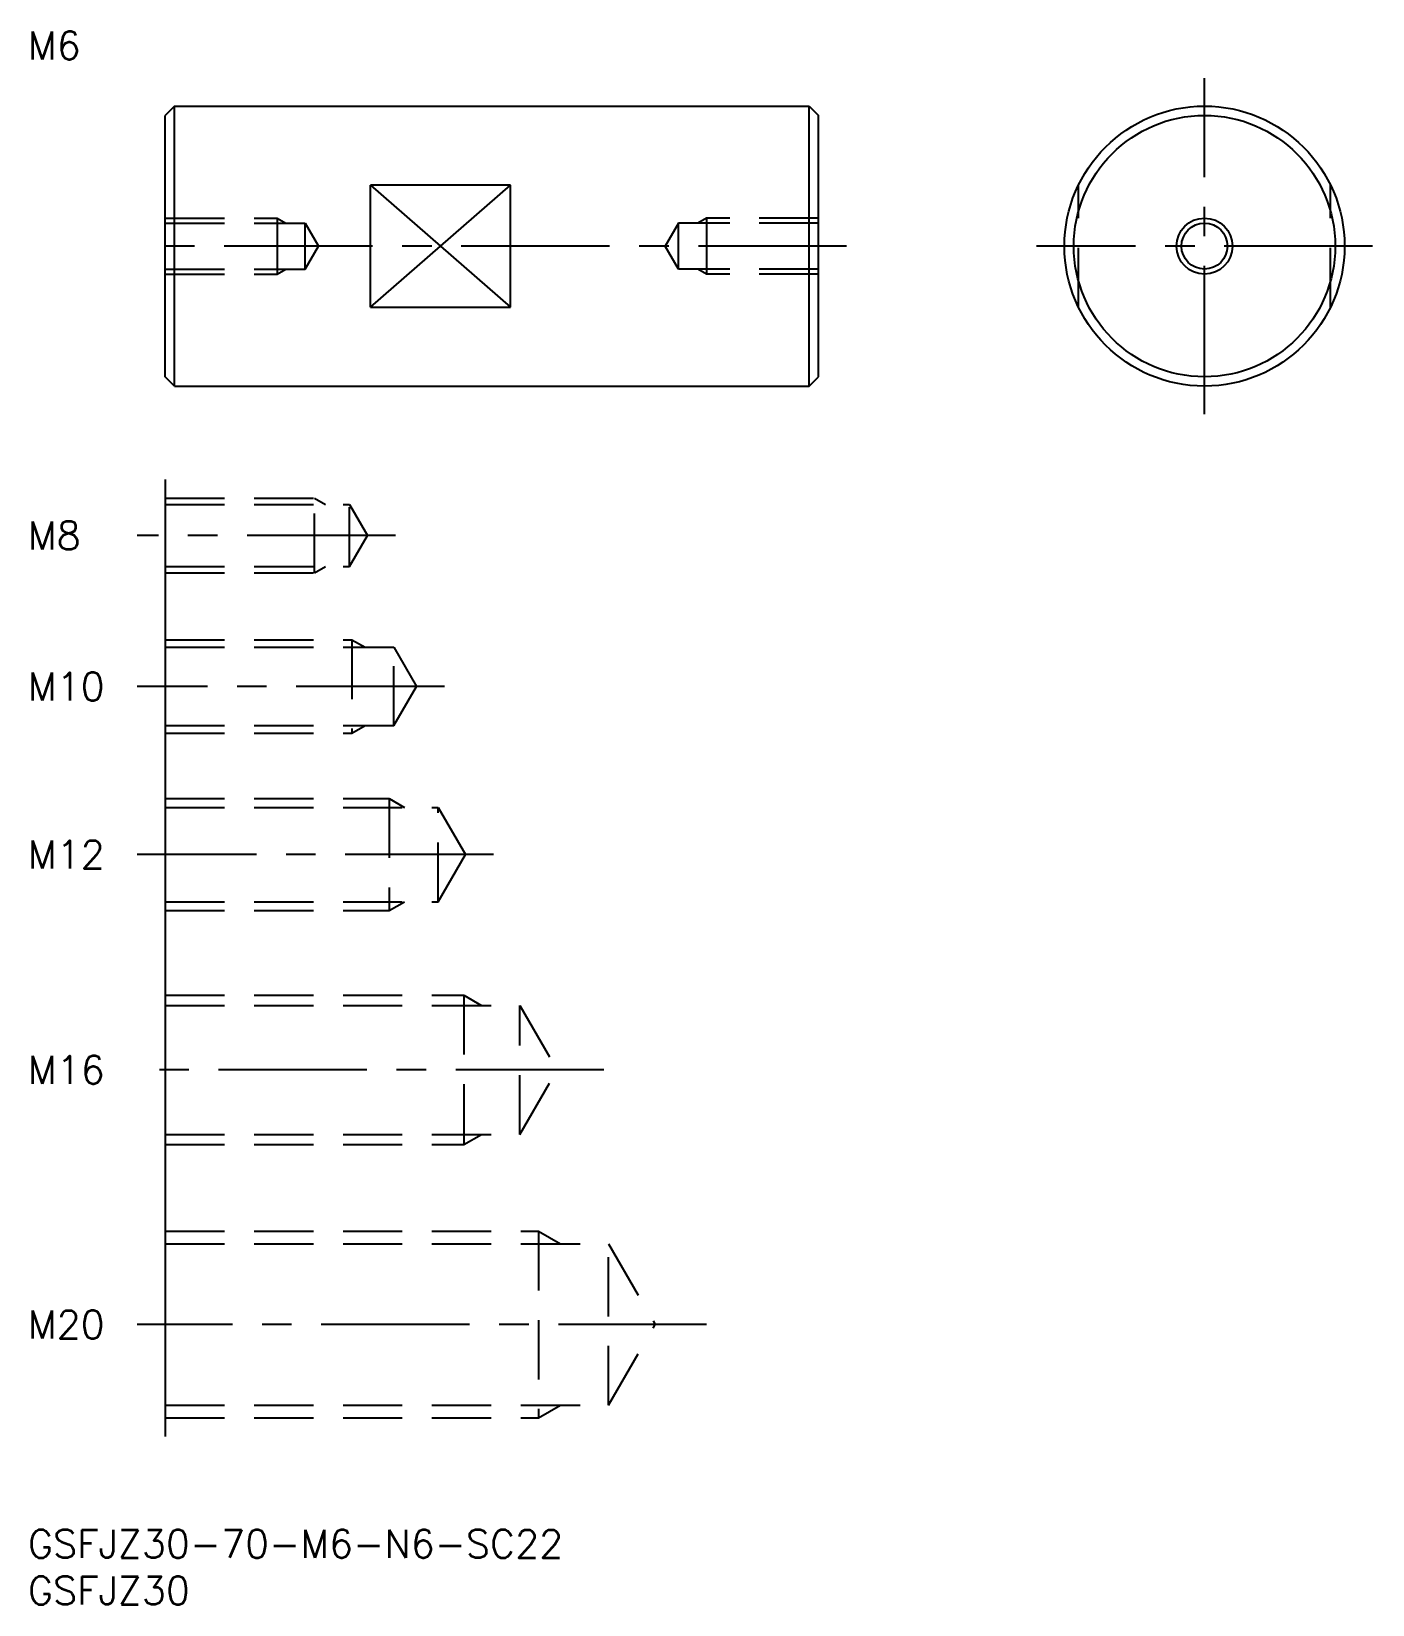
# Model space of a CAD drawing. Extents: x 0 to 144, y -8 to 161.
import ezdxf

# ---------------------------------------------------------------- set-up
doc = ezdxf.new("R2010")
doc.units = 0
doc.header["$LTSCALE"] = 0.5
doc.linetypes.add('CENTER', pattern=[50.8, 31.75, -6.35, 6.35, -6.35])
doc.linetypes.add('DASHED', pattern=[19.05, 12.7, -6.35])
for name, color, linetype in [('MSM_CENTER', 1, 'CENTER'), ('MSM_CONTINUOUS', 7, 'CONTINUOUS'), ('MSM_DASHED', 4, 'DASHED'), ('MSM_NARROW', 5, 'CONTINUOUS'), ('MSM_PART_NUMBER', 7, 'CONTINUOUS')]:
    doc.layers.add(name, color=color, linetype=linetype)
doc.styles.get("Standard").update_dxf_attribs({"font": 'txt.shx', "height": 1.5, "bigfont": 'bigfont.shx'})

# ---------------------------------------------------------------- blocks, each defined once
blk = doc.blocks.new('*U25')
at = {"layer": 'MSM_PART_NUMBER'}
blk.add_text('GSFJZ30-70-M6-N6-SC22', height=3, dxfattribs=at).set_placement((0, -3))
blk = doc.blocks.new('*U26')
at = {"layer": 'MSM_PART_NUMBER'}
blk.add_text('GSFJZ30', height=3, dxfattribs=at).set_placement((0, -8))

msp = doc.modelspace()

# ---------------------------------------------------------------- linework, layer by layer
at = {"layer": 'MSM_CENTER'}
for p, q in [((126.05, 119.53), (126.05, 155.53)), ((87.71, 137.53), (11.71, 137.53)), ((144.05, 137.53), (108.05, 137.53)), ((39.38, 106.53), (11.71, 106.53)), ((44.63, 90.36), (11.71, 90.36)), ((49.88, 72.34), (11.71, 72.34)), ((61.71, 49.27), (11.71, 49.27)), ((72.71, 22), (11.71, 22))]:
    msp.add_line(p, q, dxfattribs=at)
at = {"layer": 'MSM_CONTINUOUS'}
for p, q in [((15.71, 152.53), (14.71, 151.53)), ((15.71, 122.53), (15.71, 152.53)), ((15.71, 152.53), (83.71, 152.53)), ((83.71, 152.53), (84.71, 151.53)), ((83.71, 122.53), (83.71, 152.53)), ((14.71, 123.53), (14.71, 151.53)), ((84.71, 123.53), (84.71, 151.53)), ((36.71, 130.99), (36.71, 144.07)), ((51.71, 144.07), (36.71, 144.07)), ((51.71, 130.99), (51.71, 144.07)), ((36.71, 130.99), (51.71, 130.99)), ((15.71, 122.53), (14.71, 123.53)), ((83.71, 122.53), (84.71, 123.53)), ((15.71, 122.53), (83.71, 122.53)), ((14.71, 112.53), (14.71, 10))]:
    msp.add_line(p, q, dxfattribs=at)
for radius in [15, 14, 2.46]:
    msp.add_circle((126.05, 137.53), radius, dxfattribs=at)
at = {"layer": 'MSM_DASHED'}
for p, q in [((112.55, 130.99), (112.55, 144.07)), ((139.55, 130.99), (139.55, 144.07)), ((14.71, 140.53), (26.71, 140.53)), ((14.71, 139.99), (29.71, 139.99)), ((26.71, 140.53), (26.71, 134.53)), ((26.71, 140.53), (27.65, 139.99)), ((29.71, 135.07), (29.71, 139.99)), ((29.71, 139.99), (31.13, 137.53)), ((69.71, 139.99), (68.29, 137.53)), ((69.71, 135.07), (69.71, 139.99)), ((84.71, 139.99), (69.71, 139.99)), ((72.71, 140.53), (71.78, 139.99)), ((84.71, 140.53), (72.71, 140.53)), ((72.71, 140.53), (72.71, 134.53)), ((29.71, 135.07), (31.13, 137.53)), ((69.71, 135.07), (68.29, 137.53)), ((14.71, 135.07), (29.71, 135.07)), ((26.71, 134.53), (27.65, 135.07)), ((84.71, 135.07), (69.71, 135.07)), ((72.71, 134.53), (71.78, 135.07)), ((14.71, 134.53), (26.71, 134.53)), ((84.71, 134.53), (72.71, 134.53)), ((14.71, 110.53), (30.71, 110.53)), ((14.71, 109.85), (34.46, 109.85)), ((30.71, 102.53), (30.71, 110.53)), ((30.71, 110.53), (31.89, 109.85)), ((34.46, 103.2), (34.46, 109.85)), ((34.46, 109.85), (36.38, 106.53)), ((34.46, 103.2), (36.38, 106.53)), ((14.71, 103.2), (34.46, 103.2)), ((30.71, 102.53), (31.89, 103.2)), ((14.71, 102.53), (30.71, 102.53)), ((14.71, 95.36), (34.71, 95.36)), ((14.71, 94.55), (39.21, 94.55)), ((34.71, 95.36), (34.71, 85.36)), ((34.71, 95.36), (36.12, 94.55)), ((39.21, 86.17), (39.21, 94.55)), ((39.21, 94.55), (41.63, 90.36)), ((39.21, 86.17), (41.63, 90.36)), ((14.71, 86.17), (39.21, 86.17)), ((34.71, 85.36), (36.12, 86.17)), ((14.71, 85.36), (34.71, 85.36)), ((14.71, 78.34), (38.71, 78.34)), ((38.71, 78.34), (38.71, 66.34)), ((38.71, 78.34), (40.35, 77.39)), ((14.71, 77.39), (43.96, 77.39)), ((43.96, 67.28), (43.96, 77.39)), ((43.96, 77.39), (46.88, 72.34)), ((43.96, 67.28), (46.88, 72.34)), ((14.71, 67.28), (43.96, 67.28)), ((14.71, 66.34), (38.71, 66.34)), ((38.71, 66.34), (40.35, 67.28)), ((14.71, 57.27), (46.71, 57.27)), ((14.71, 56.18), (52.71, 56.18)), ((46.71, 57.27), (48.59, 56.18)), ((46.71, 57.27), (46.71, 41.27)), ((52.71, 42.35), (52.71, 56.18)), ((52.71, 56.18), (56.71, 49.27)), ((52.71, 42.35), (56.71, 49.27)), ((14.71, 42.35), (52.71, 42.35)), ((46.71, 41.27), (48.59, 42.35)), ((14.71, 41.27), (46.71, 41.27)), ((14.71, 32), (54.71, 32)), ((14.71, 30.65), (62.21, 30.65)), ((54.71, 32), (54.71, 12)), ((54.71, 32), (57.06, 30.65)), ((62.21, 30.65), (67.21, 22)), ((62.21, 13.35), (62.21, 30.65)), ((62.21, 13.35), (67.21, 22)), ((14.71, 13.35), (62.21, 13.35)), ((14.71, 12), (54.71, 12)), ((54.71, 12), (57.06, 13.35))]:
    msp.add_line(p, q, dxfattribs=at)
at = {"layer": 'MSM_NARROW'}
for p, q in [((36.71, 144.07), (51.71, 130.99)), ((36.71, 130.99), (51.71, 144.07))]:
    msp.add_line(p, q, dxfattribs=at)
msp.add_circle((126.05, 137.53), 3, dxfattribs=at)

# ---------------------------------------------------------------- block references
at = {"layer": 'MSM_CONTINUOUS'}
for name in ['*U25', '*U26']:
    msp.add_blockref(name, (0, 0), dxfattribs=at)

# ---------------------------------------------------------------- texts
at = {"layer": 'MSM_PART_NUMBER'}
for s, p in [('M6', (0, 157.53)), ('M8', (0, 105.03)), ('M10', (0, 88.86)), ('M12', (0, 70.84)), ('M16', (0, 47.77)), ('M20', (0, 20.5))]:
    msp.add_text(s, height=3, dxfattribs=at).set_placement(p)

doc.saveas('drawing.dxf')
